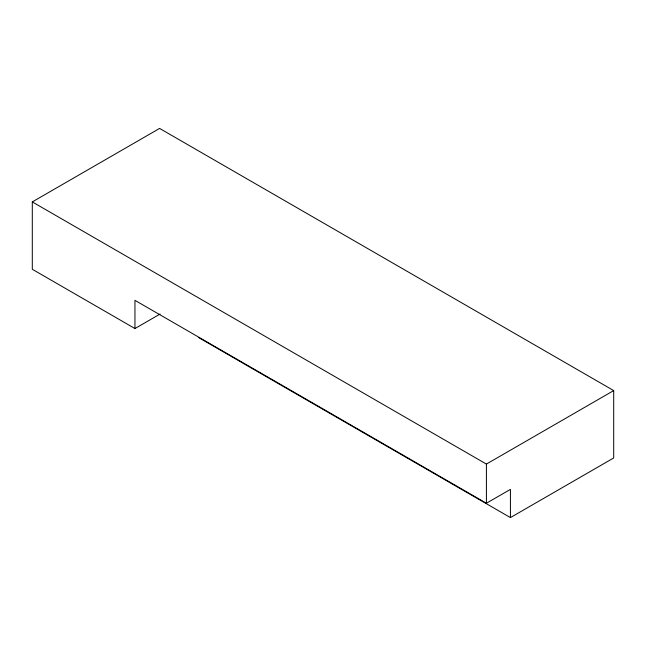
<?xml version="1.0" encoding="UTF-8"?>
<svg xmlns="http://www.w3.org/2000/svg" width="646" height="646" viewBox="0 0 646 646"><rect width="100%" height="100%" fill="white"/><g stroke="black" fill="none" stroke-linecap="round" stroke-linejoin="round"><path stroke-width="0.97" d="M160.111 314.029L134.957 328.548L32.3 269.277L32.3 201.907L159.594 128.417L613.7 390.588L613.7 457.957L510.421 517.583L198.435 337.462M32.3 201.907L486.406 464.078L613.7 390.588M134.957 328.548L134.957 300.35L486.406 503.25L510.421 489.385L510.421 517.583M486.406 464.078L486.406 503.25"/></g></svg>
